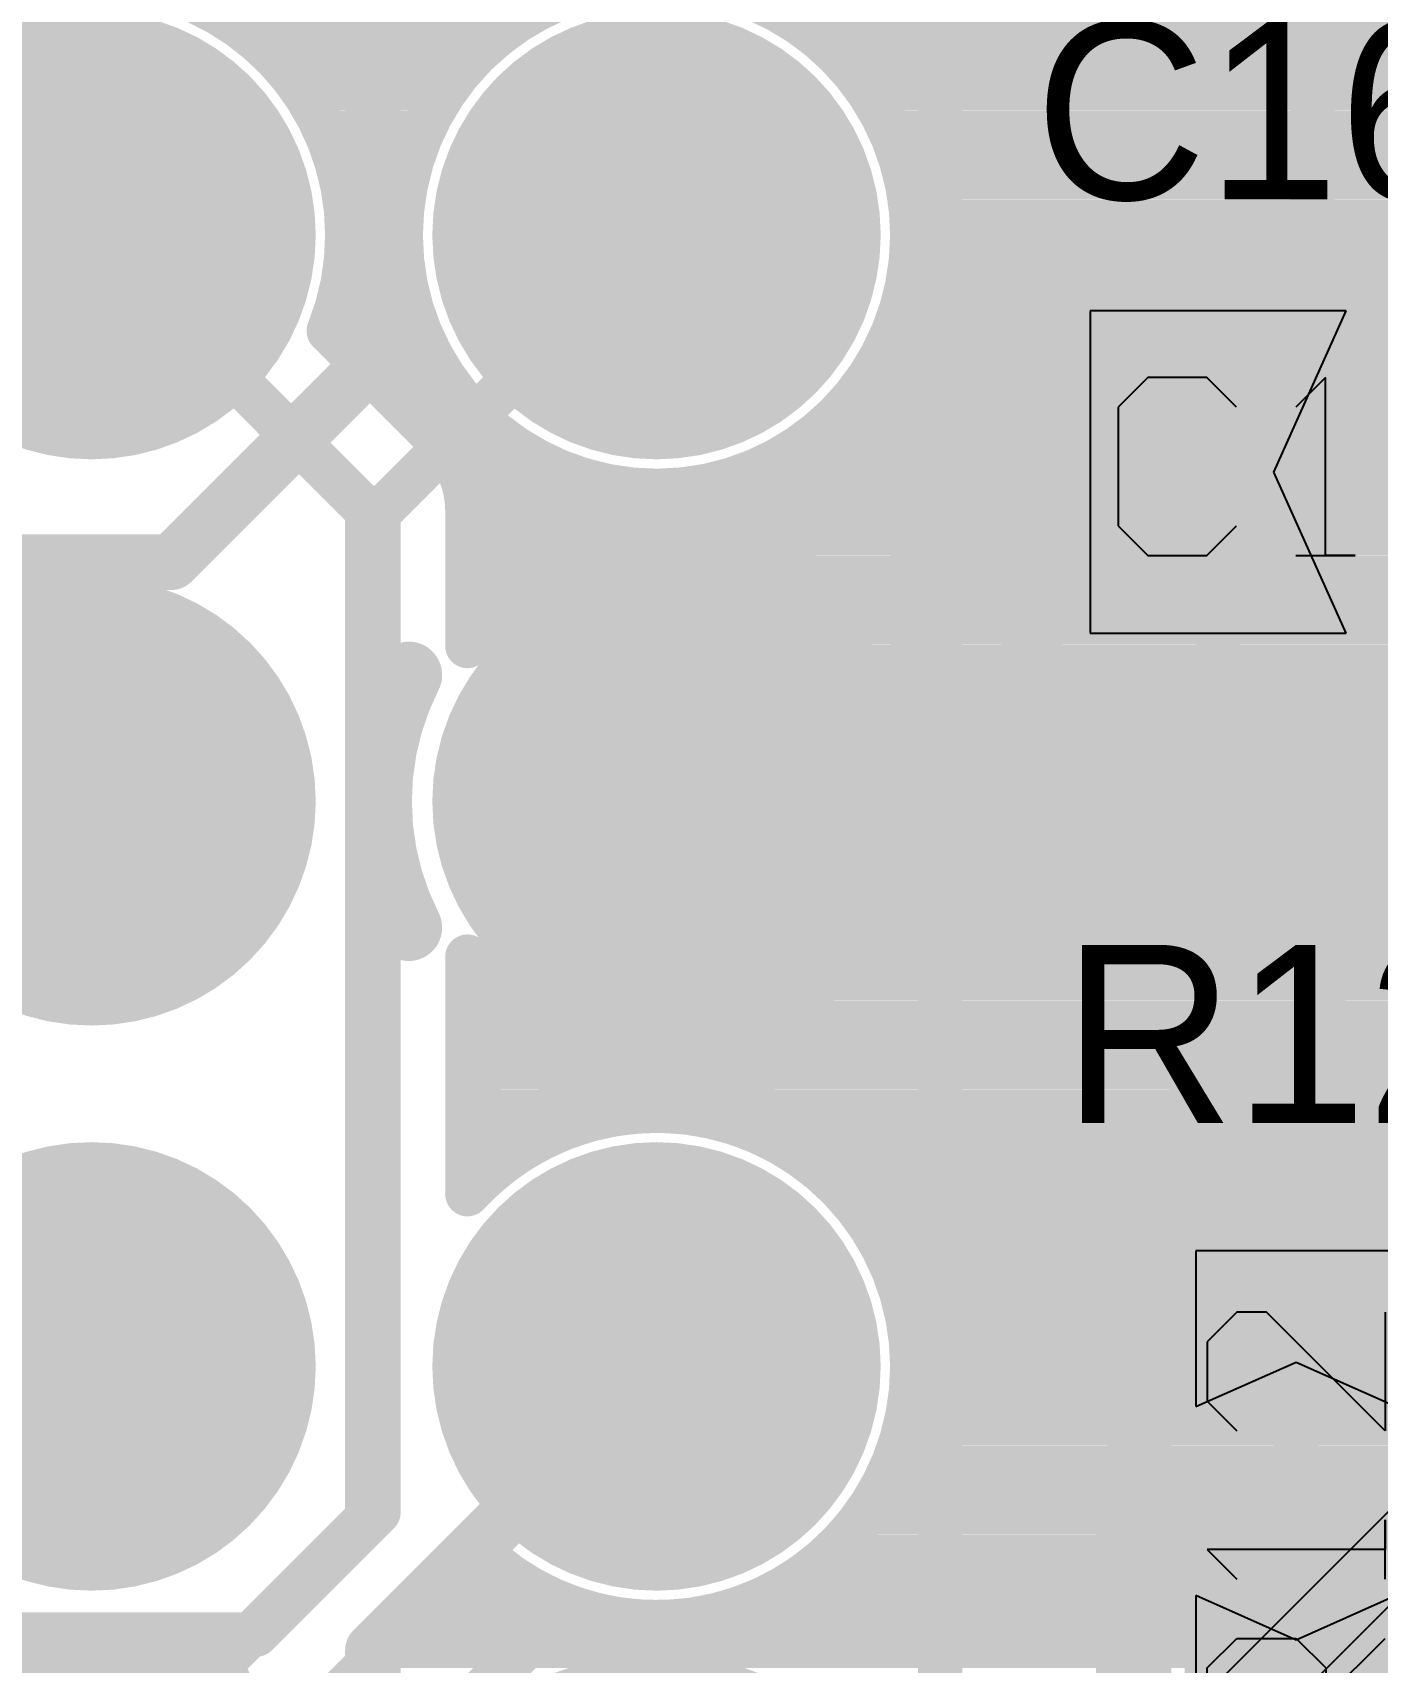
# Model space of a CAD drawing. Header units: millimetres. Extents: x 0.11 to 5.67, y 0.55 to 4.24.
# Drawn here: x 3.7596 to 3.9977, y 2.185 to 2.4734 of the extents above; entities that cross this region are included whole.
import ezdxf

# ---------------------------------------------------------------- set-up
doc = ezdxf.new("R2010")
doc.units = ezdxf.units.MM
doc.header["$MEASUREMENT"] = 0
for name, color, linetype in [('BottomLayer', 5, 'Continuous'), ('BottomSolder', 6, 'Continuous'), ('InternalPlane1', 76, 'Continuous'), ('InternalPlane2', 16, 'Continuous'), ('Mechanical3', 76, 'Continuous'), ('MultiLayer', 9, 'Continuous'), ('PadHoleLayer', 156, 'Continuous'), ('TopLayer', 1, 'Continuous'), ('TopOverlay', 2, 'Continuous'), ('TopPaste', 8, 'Continuous'), ('TopSolder', 216, 'Continuous'), ('ViaHoleLayer', 16, 'Continuous')]:
    doc.layers.add(name, color=color, linetype=linetype)

# ---------------------------------------------------------------- blocks, each defined once
blk = doc.blocks.new('NANOPINEO_CORE_1')
at = {"layer": 'BottomLayer', "const_width": 0.0315}
for points in [[(-0.7185, 0.10413, 1), (-0.68701, 0.10413, 1)], [(-0.6185, 0.10413, 1), (-0.58701, 0.10413, 1)], [(-0.7185, 0.00413, 1), (-0.68701, 0.00413, 1)], [(-0.6185, 0.00413, 1), (-0.58701, 0.00413, 1)], [(-0.7185, -0.09606, 1), (-0.68701, -0.09606, 1)], [(-0.6185, -0.09606, 1), (-0.58701, -0.09606, 1)]]:
    blk.add_lwpolyline(points, format="xyb", close=True, dxfattribs=at)
at = {"layer": 'BottomSolder', "const_width": 0.03346}
for points in [[(-0.71949, 0.10413, 1), (-0.68602, 0.10413, 1)], [(-0.61949, 0.10413, 1), (-0.58602, 0.10413, 1)], [(-0.71949, 0.00413, 1), (-0.68602, 0.00413, 1)], [(-0.61949, 0.00413, 1), (-0.58602, 0.00413, 1)], [(-0.71949, -0.09606, 1), (-0.68602, -0.09606, 1)], [(-0.61949, -0.09606, 1), (-0.58602, -0.09606, 1)]]:
    blk.add_lwpolyline(points, format="xyb", close=True, dxfattribs=at)
at = {"layer": 'InternalPlane1', "const_width": 0.01181}
for points in [[(-0.58041, 0.16029, -0.240079), (-0.6251, 0.16029)], [(-0.7251, 0.04798, -0.240079), (-0.68041, 0.04798)], [(-0.7466, -0.01821, -0.240079), (-0.7466, 0.02648)], [(-0.65891, 0.02648, -0.240079), (-0.65891, -0.01821)], [(-0.68041, -0.03971, -0.240079), (-0.7251, -0.03971)]]:
    blk.add_lwpolyline(points, format="xyb", dxfattribs=at)
at = {"layer": 'InternalPlane1'}
for points, const_width in [([(-0.62805, 0.16029, 1), (-0.62215, 0.16029, 1)], 0.00591), ([(-0.7226, 0.10413, 1), (-0.68291, 0.10413, 1)], 0.03968), ([(-0.6226, 0.10413, 1), (-0.58291, 0.10413, 1)], 0.03968), ([(-0.72805, 0.04798, 1), (-0.72215, 0.04798, 1)], 0.00591), ([(-0.68337, 0.04798, 1), (-0.67746, 0.04798, 1)], 0.00591), ([(-0.6226, 0.00413, 1), (-0.58291, 0.00413, 1)], 0.03968), ([(-0.74956, 0.02648, 1), (-0.74365, 0.02648, 1)], 0.00591), ([(-0.66186, 0.02648, 1), (-0.65595, 0.02648, 1)], 0.00591), ([(-0.74956, -0.01821, 1), (-0.74365, -0.01821, 1)], 0.00591), ([(-0.66186, -0.01821, 1), (-0.65595, -0.01821, 1)], 0.00591), ([(-0.72805, -0.03971, 1), (-0.72215, -0.03971, 1)], 0.00591), ([(-0.68337, -0.03971, 1), (-0.67746, -0.03971, 1)], 0.00591), ([(-0.7226, -0.09606, 1), (-0.68291, -0.09606, 1)], 0.03968), ([(-0.6226, -0.09606, 1), (-0.58291, -0.09606, 1)], 0.03968)]:
    blk.add_lwpolyline(points, format="xyb", close=True, dxfattribs=dict(at, const_width=const_width))
at = {"layer": 'InternalPlane2', "const_width": 0.03968}
for points in [[(-0.7226, 0.10413, 1), (-0.68291, 0.10413, 1)], [(-0.6226, 0.10413, 1), (-0.58291, 0.10413, 1)], [(-0.7226, 0.00413, 1), (-0.68291, 0.00413, 1)], [(-0.6226, 0.00413, 1), (-0.58291, 0.00413, 1)], [(-0.7226, -0.09606, 1), (-0.68291, -0.09606, 1)], [(-0.6226, -0.09606, 1), (-0.58291, -0.09606, 1)]]:
    blk.add_lwpolyline(points, format="xyb", close=True, dxfattribs=at)
at = {"layer": 'MultiLayer', "const_width": 0.0315}
for points in [[(-0.7185, 0.10413, 1), (-0.68701, 0.10413, 1)], [(-0.6185, 0.10413, 1), (-0.58701, 0.10413, 1)], [(-0.7185, 0.00413, 1), (-0.68701, 0.00413, 1)], [(-0.6185, 0.00413, 1), (-0.58701, 0.00413, 1)], [(-0.7185, -0.09606, 1), (-0.68701, -0.09606, 1)], [(-0.6185, -0.09606, 1), (-0.58701, -0.09606, 1)]]:
    blk.add_lwpolyline(points, format="xyb", close=True, dxfattribs=at)
at = {"layer": 'PadHoleLayer', "const_width": 0.01969}
for points in [[(-0.7126, 0.10413, 1), (-0.69291, 0.10413, 1)], [(-0.6126, 0.10413, 1), (-0.59291, 0.10413, 1)], [(-0.7126, 0.00413, 1), (-0.69291, 0.00413, 1)], [(-0.6126, 0.00413, 1), (-0.59291, 0.00413, 1)], [(-0.7126, -0.09606, 1), (-0.69291, -0.09606, 1)], [(-0.6126, -0.09606, 1), (-0.59291, -0.09606, 1)]]:
    blk.add_lwpolyline(points, format="xyb", close=True, dxfattribs=at)
at = {"layer": 'TopLayer', "const_width": 0.0315}
for points in [[(-0.7185, 0.10413, 1), (-0.68701, 0.10413, 1)], [(-0.6185, 0.10413, 1), (-0.58701, 0.10413, 1)], [(-0.7185, 0.00413, 1), (-0.68701, 0.00413, 1)], [(-0.6185, 0.00413, 1), (-0.58701, 0.00413, 1)], [(-0.7185, -0.09606, 1), (-0.68701, -0.09606, 1)], [(-0.6185, -0.09606, 1), (-0.58701, -0.09606, 1)]]:
    blk.add_lwpolyline(points, format="xyb", close=True, dxfattribs=at)
at = {"layer": 'TopOverlay', "const_width": 0.00787}
blk.add_lwpolyline([(-0.75295, 0.79134), (-0.75295, -0.68307)], dxfattribs=at)
at = {"layer": 'TopSolder', "const_width": 0.03346}
for points in [[(-0.71949, 0.10413, 1), (-0.68602, 0.10413, 1)], [(-0.61949, 0.10413, 1), (-0.58602, 0.10413, 1)], [(-0.71949, 0.00413, 1), (-0.68602, 0.00413, 1)], [(-0.61949, 0.00413, 1), (-0.58602, 0.00413, 1)], [(-0.71949, -0.09606, 1), (-0.68602, -0.09606, 1)], [(-0.61949, -0.09606, 1), (-0.58602, -0.09606, 1)]]:
    blk.add_lwpolyline(points, format="xyb", close=True, dxfattribs=at)
blk = doc.blocks.new('RC0603_164')
at = {"layer": 'Mechanical3'}
for p, q in [((-0.04528, -0.01575), (-0.04528, 0.01574)), ((-0.04528, 0.01574), (-0.02953, 0.01574)), ((-0.02953, 0.01574), (-0.02429, 0.01049)), ((-0.00854, 0.01574), (-0.01379, 0.01049)), ((-0.00854, -0.01575), (-0.00854, 0.01574)), ((0.0177, 0.01574), (0.01245, 0.01049)), ((0.02819, 0.01574), (0.0177, 0.01574)), ((0.03344, 0.01049), (0.02819, 0.01574)), ((-0.02429, 0.01049), (-0.02429, -0.00001)), ((0.03344, 0.00524), (0.03344, 0.01049)), ((0.01245, -0.01575), (0.03344, 0.00524)), ((-0.02429, -0.00001), (-0.02953, -0.00525)), ((-0.02953, -0.00525), (-0.04528, -0.00525)), ((-0.03478, -0.00525), (-0.02429, -0.01575)), ((-0.01379, -0.01575), (-0.00329, -0.01575)), ((-0.00329, -0.01575), (-0.00854, -0.01575)), ((0.03344, -0.01575), (0.01245, -0.01575))]:
    blk.add_line(p, q, dxfattribs=at)
at = {"layer": 'TopLayer'}
for points in [[(-0.04429, -0.01772), (-0.01673, -0.01772), (-0.04429, 0.01772), (-0.01673, 0.01772)], [(0.04427, 0.01772), (0.01671, 0.01772), (0.04427, -0.01772), (0.01671, -0.01772)]]:
    blk.add_solid(points, dxfattribs=at)
at = {"layer": 'TopOverlay', "const_width": 0.00701}
for points in [[(-0.05217, 0.02559), (-0.05217, -0.02559)], [(-0.05217, 0.02559), (0.05217, 0.02559)], [(0.05217, 0.02559), (0.05217, -0.02559)], [(-0.05217, -0.02559), (0.05217, -0.02559)]]:
    blk.add_lwpolyline(points, dxfattribs=at)
at = {"layer": 'TopOverlay', "const_width": 0.0035}
for points in [[(-0.05392, 0.02559, 1), (-0.05041, 0.02559, 1)], [(-0.05392, 0.02559, 1), (-0.05041, 0.02559, 1)], [(0.05041, 0.02559, 1), (0.05392, 0.02559, 1)], [(0.05041, 0.02559, 1), (0.05392, 0.02559, 1)], [(-0.05392, -0.02559, 1), (-0.05041, -0.02559, 1)], [(-0.05392, -0.02559, 1), (-0.05041, -0.02559, 1)], [(0.05041, -0.02559, 1), (0.05392, -0.02559, 1)], [(0.05041, -0.02559, 1), (0.05392, -0.02559, 1)]]:
    blk.add_lwpolyline(points, format="xyb", close=True, dxfattribs=at)
at = {"layer": 'TopPaste'}
for p, q in [((-0.04429, 0.01772), (-0.04429, -0.01772)), ((-0.01673, 0.01772), (-0.04429, 0.01772)), ((-0.02461, 0), (-0.01673, 0.01772)), ((0.04427, 0.01772), (0.01671, 0.01772)), ((0.01671, 0.01772), (0.02458, 0)), ((0.04427, -0.01772), (0.04427, 0.01772)), ((-0.01673, -0.01772), (-0.02461, 0)), ((0.02458, 0), (0.01671, -0.01772)), ((-0.04429, -0.01772), (-0.01673, -0.01772)), ((0.01671, -0.01772), (0.04427, -0.01772))]:
    blk.add_line(p, q, dxfattribs=at)
at = {"layer": 'TopSolder'}
for points in [[(-0.04626, -0.01969), (-0.01476, -0.01969), (-0.04626, 0.01969), (-0.01476, 0.01969)], [(0.04624, 0.01969), (0.01474, 0.01969), (0.04624, -0.01969), (0.01474, -0.01969)]]:
    blk.add_solid(points, dxfattribs=at)
blk = doc.blocks.new('CC8X3_5_262')
at = {"layer": 'TopOverlay', "const_width": 0.01}
blk.add_lwpolyline([(0.22638, 0, 1), (-0.08858, 0, 1)], format="xyb", close=True, dxfattribs=at)
blk = doc.blocks.new('CC0805_263')
at = {"layer": 'Mechanical3'}
for p, q in [((-0.0479, 0.01672), (-0.05315, 0.01147)), ((-0.03741, 0.01672), (-0.0479, 0.01672)), ((-0.03216, 0.01147), (-0.03741, 0.01672)), ((-0.01642, 0.01672), (-0.02166, 0.01147)), ((-0.01642, -0.01476), (-0.01642, 0.01672)), ((0.02557, 0.01672), (0.01507, 0.01147)), ((-0.05315, 0.01147), (-0.05315, -0.00952)), ((0.01507, 0.01147), (0.00457, 0.00098)), ((0.00457, 0.00098), (0.00457, -0.00952)), ((0.02032, 0.00098), (0.00457, 0.00098)), ((0.02557, -0.00427), (0.02032, 0.00098)), ((0.02557, -0.00952), (0.02557, -0.00427)), ((-0.05315, -0.00952), (-0.0479, -0.01476)), ((-0.03741, -0.01476), (-0.03216, -0.00952)), ((0.00457, -0.00952), (0.00982, -0.01476)), ((0.02032, -0.01476), (0.02557, -0.00952)), ((-0.0479, -0.01476), (-0.03741, -0.01476)), ((-0.02166, -0.01476), (-0.01117, -0.01476)), ((-0.01117, -0.01476), (-0.01642, -0.01476)), ((0.00982, -0.01476), (0.02032, -0.01476))]:
    blk.add_line(p, q, dxfattribs=at)
at = {"layer": 'TopLayer'}
for points in [[(-0.05807, 0.02854), (-0.05807, -0.02854), (-0.0128, 0.02854), (-0.0128, -0.02854)], [(0.05807, -0.02854), (0.05807, 0.02854), (0.0128, -0.02854), (0.0128, 0.02854)]]:
    blk.add_solid(points, dxfattribs=at)
at = {"layer": 'TopOverlay', "const_width": 0.00394}
for points in [[(-0.06496, -0.03543), (-0.06496, 0.03543)], [(-0.06496, 0.03543), (0.06496, 0.03543)], [(0.06496, -0.03543), (0.06496, 0.03543)], [(-0.06496, -0.03543), (0.06496, -0.03543)]]:
    blk.add_lwpolyline(points, dxfattribs=at)
at = {"layer": 'TopOverlay', "const_width": 0.00197}
for points in [[(-0.06594, 0.03543, 1), (-0.06398, 0.03543, 1)], [(-0.06594, 0.03543, 1), (-0.06398, 0.03543, 1)], [(0.06398, 0.03543, 1), (0.06594, 0.03543, 1)], [(0.06398, 0.03543, 1), (0.06594, 0.03543, 1)], [(-0.06594, -0.03543, 1), (-0.06398, -0.03543, 1)], [(-0.06594, -0.03543, 1), (-0.06398, -0.03543, 1)], [(0.06398, -0.03543, 1), (0.06594, -0.03543, 1)], [(0.06398, -0.03543, 1), (0.06594, -0.03543, 1)]]:
    blk.add_lwpolyline(points, format="xyb", close=True, dxfattribs=at)
at = {"layer": 'TopPaste'}
for p, q in [((-0.0128, 0.02854), (-0.05807, 0.02854)), ((-0.05807, 0.02854), (-0.05807, -0.02854)), ((-0.02559, 0), (-0.0128, 0.02854)), ((0.05807, 0.02854), (0.0128, 0.02854)), ((0.0128, 0.02854), (0.02559, 0)), ((0.05807, -0.02854), (0.05807, 0.02854)), ((-0.0128, -0.02854), (-0.02559, 0)), ((0.02559, 0), (0.0128, -0.02854)), ((-0.05807, -0.02854), (-0.0128, -0.02854)), ((0.0128, -0.02854), (0.05807, -0.02854))]:
    blk.add_line(p, q, dxfattribs=at)
at = {"layer": 'TopSolder'}
for points in [[(-0.06004, 0.03051), (-0.06004, -0.03051), (-0.01083, 0.03051), (-0.01083, -0.03051)], [(0.06004, -0.03051), (0.06004, 0.03051), (0.01083, -0.03051), (0.01083, 0.03051)]]:
    blk.add_solid(points, dxfattribs=at)

msp = doc.modelspace()

# ---------------------------------------------------------------- linework, layer by layer
at = {"layer": 'BottomLayer', "const_width": 0.00787}
for points in [[(3.72828, 2.42019, -1.219658), (3.81535, 2.4376)], [(3.81535, 2.4376, -0.096132), (3.81207, 2.42066)], [(3.83143, 2.40131, -0.198912), (3.83661, 2.38878)], [(3.83143, 2.40131, -0.198912), (3.83661, 2.38878)], [(3.83661, 2.36489, -0.704114), (3.91339, 2.3374)], [(3.91339, 2.3374, -0.704114), (3.83661, 2.30991)], [(3.83661, 2.2679, -0.685084), (3.91535, 2.2374)], [(3.91535, 2.2374, -0.523921), (3.85415, 2.19502)], [(3.83858, 2.16993, -0.662384), (3.91535, 2.1374)]]:
    msp.add_lwpolyline(points, format="xyb", dxfattribs=at)
at = {"layer": 'BottomLayer'}
for points, const_width in [([(3.91535, 2.4376, 1), (3.8248, 2.4376, 1)], 0.00787), ([(3.79818, 2.47145, 1), (3.80211, 2.47145, 1)], 0.00394), ([(3.83804, 2.47145, 1), (3.84198, 2.47145, 1)], 0.00394), ([(3.89818, 2.47145, 1), (3.90211, 2.47145, 1)], 0.00394), ([(3.80519, 2.46358, 1), (3.80913, 2.46358, 1)], 0.00394), ([(3.83103, 2.46358, 1), (3.83497, 2.46358, 1)], 0.00394), ([(3.90519, 2.46358, 1), (3.90913, 2.46358, 1)], 0.00394), ([(3.80961, 2.4557, 1), (3.81355, 2.4557, 1)], 0.00394), ([(3.82661, 2.4557, 1), (3.83055, 2.4557, 1)], 0.00394), ([(3.90961, 2.4557, 1), (3.91355, 2.4557, 1)], 0.00394), ([(3.81221, 2.44783, 1), (3.81615, 2.44783, 1)], 0.00394), ([(3.82401, 2.44783, 1), (3.82794, 2.44783, 1)], 0.00394), ([(3.91222, 2.44783, 1), (3.91615, 2.44783, 1)], 0.00394), ([(3.81332, 2.43995, 1), (3.81726, 2.43995, 1)], 0.00394), ([(3.8229, 2.43995, 1), (3.82683, 2.43995, 1)], 0.00394), ([(3.91332, 2.43995, 1), (3.91726, 2.43995, 1)], 0.00394), ([(3.76811, 2.4376, 1), (3.77205, 2.4376, 1)], 0.00394), ([(3.81339, 2.4376, 1), (3.81732, 2.4376, 1)], 0.00394), ([(3.81339, 2.4376, 1), (3.81732, 2.4376, 1)], 0.00394), ([(3.82283, 2.4376, 1), (3.82677, 2.4376, 1)], 0.00394), ([(3.91339, 2.4376, 1), (3.91732, 2.4376, 1)], 0.00394), ([(3.81305, 2.43208, 1), (3.81699, 2.43208, 1)], 0.00394), ([(3.82317, 2.43208, 1), (3.82711, 2.43208, 1)], 0.00394), ([(3.91305, 2.43208, 1), (3.91699, 2.43208, 1)], 0.00394), ([(3.81136, 2.42421, 1), (3.8153, 2.42421, 1)], 0.00394), ([(3.82486, 2.42421, 1), (3.8288, 2.42421, 1)], 0.00394), ([(3.91136, 2.42421, 1), (3.9153, 2.42421, 1)], 0.00394), ([(3.8101, 2.42066, 1), (3.81404, 2.42066, 1)], 0.00394), ([(3.8101, 2.42066, 1), (3.81404, 2.42066, 1)], 0.00394), ([(3.81443, 2.41633, 1), (3.81837, 2.41633, 1)], 0.00394), ([(3.82814, 2.41633, 1), (3.83208, 2.41633, 1)], 0.00394), ([(3.90808, 2.41633, 1), (3.91202, 2.41633, 1)], 0.00394), ([(3.82231, 2.40846, 1), (3.82624, 2.40846, 1)], 0.00394), ([(3.83346, 2.40846, 1), (3.8374, 2.40846, 1)], 0.00394), ([(3.90276, 2.40846, 1), (3.9067, 2.40846, 1)], 0.00394), ([(3.92618, 2.39665, 1), (3.93799, 2.39665, 1)], 0.01181), ([(3.82946, 2.40131, 1), (3.83339, 2.40131, 1)], 0.00394), ([(3.82946, 2.40131, 1), (3.83339, 2.40131, 1)], 0.00394), ([(3.82946, 2.40131, 1), (3.83339, 2.40131, 1)], 0.00394), ([(3.83014, 2.40058, 1), (3.83408, 2.40058, 1)], 0.00394), ([(3.84204, 2.40058, 1), (3.84597, 2.40058, 1)], 0.00394), ([(3.89418, 2.40058, 1), (3.89812, 2.40058, 1)], 0.00394), ([(3.8342, 2.39271, 1), (3.83814, 2.39271, 1)], 0.00394), ([(3.8622, 2.39271, 1), (3.86614, 2.39271, 1)], 0.00394), ([(3.87402, 2.39271, 1), (3.87796, 2.39271, 1)], 0.00394), ([(3.81693, 2.38878, 1), (3.82087, 2.38878, 1)], 0.00394), ([(3.81693, 2.38878, 1), (3.82087, 2.38878, 1)], 0.00394), ([(3.83465, 2.38878, 1), (3.83858, 2.38878, 1)], 0.00394), ([(3.83465, 2.38878, 1), (3.83858, 2.38878, 1)], 0.00394), ([(3.83465, 2.38878, 1), (3.83858, 2.38878, 1)], 0.00394), ([(3.83465, 2.38484, 1), (3.83858, 2.38484, 1)], 0.00394), ([(3.86516, 2.37677, 1), (3.875, 2.37677, 1)], 0.00984), ([(3.83465, 2.37696, 1), (3.83858, 2.37696, 1)], 0.00394), ([(3.85049, 2.37696, 1), (3.85443, 2.37696, 1)], 0.00394), ([(3.88573, 2.37696, 1), (3.88967, 2.37696, 1)], 0.00394), ([(3.83465, 2.36909, 1), (3.83858, 2.36909, 1)], 0.00394), ([(3.83859, 2.36909, 1), (3.84253, 2.36909, 1)], 0.00394), ([(3.89763, 2.36909, 1), (3.90157, 2.36909, 1)], 0.00394), ([(3.83465, 2.36489, 1), (3.83858, 2.36489, 1)], 0.00394), ([(3.83465, 2.36489, 1), (3.83858, 2.36489, 1)], 0.00394), ([(3.90428, 2.36121, 1), (3.90822, 2.36121, 1)], 0.00394), ([(3.90838, 2.35334, 1), (3.91231, 2.35334, 1)], 0.00394), ([(3.91066, 2.34547, 1), (3.9146, 2.34547, 1)], 0.00394), ([(3.86516, 2.3374, 1), (3.875, 2.3374, 1)], 0.00984), ([(3.86516, 2.3374, 1), (3.875, 2.3374, 1)], 0.00984), ([(3.86516, 2.3374, 1), (3.875, 2.3374, 1)], 0.00984), ([(3.90453, 2.3374, 1), (3.91437, 2.3374, 1)], 0.00984), ([(3.76811, 2.3374, 1), (3.77205, 2.3374, 1)], 0.00394), ([(3.91142, 2.33759, 1), (3.91535, 2.33759, 1)], 0.00394), ([(3.91142, 2.3374, 1), (3.91535, 2.3374, 1)], 0.00394), ([(3.91142, 2.3374, 1), (3.91535, 2.3374, 1)], 0.00394), ([(3.91073, 2.32972, 1), (3.91467, 2.32972, 1)], 0.00394), ([(3.90853, 2.32184, 1), (3.91246, 2.32184, 1)], 0.00394), ([(3.90453, 2.31397, 1), (3.90847, 2.31397, 1)], 0.00394), ([(3.83465, 2.30991, 1), (3.83858, 2.30991, 1)], 0.00394), ([(3.83465, 2.30991, 1), (3.83858, 2.30991, 1)], 0.00394), ([(3.83465, 2.3061, 1), (3.83858, 2.3061, 1)], 0.00394), ([(3.83819, 2.3061, 1), (3.84212, 2.3061, 1)], 0.00394), ([(3.89803, 2.3061, 1), (3.90197, 2.3061, 1)], 0.00394), ([(3.86516, 2.29803, 1), (3.875, 2.29803, 1)], 0.00984), ([(3.83465, 2.29822, 1), (3.83858, 2.29822, 1)], 0.00394), ([(3.84966, 2.29822, 1), (3.8536, 2.29822, 1)], 0.00394), ([(3.88656, 2.29822, 1), (3.8905, 2.29822, 1)], 0.00394), ([(3.83465, 2.29035, 1), (3.83858, 2.29035, 1)], 0.00394), ([(3.83465, 2.28247, 1), (3.83858, 2.28247, 1)], 0.00394), ([(3.86383, 2.28247, 1), (3.86776, 2.28247, 1)], 0.00394), ([(3.8724, 2.28247, 1), (3.87633, 2.28247, 1)], 0.00394), ([(3.97736, 2.27362, 1), (3.98917, 2.27362, 1)], 0.01181), ([(3.83465, 2.2746, 1), (3.83858, 2.2746, 1)], 0.00394), ([(3.8423, 2.2746, 1), (3.84624, 2.2746, 1)], 0.00394), ([(3.89392, 2.2746, 1), (3.89786, 2.2746, 1)], 0.00394), ([(3.83465, 2.2679, 1), (3.83858, 2.2679, 1)], 0.00394), ([(3.83465, 2.2679, 1), (3.83858, 2.2679, 1)], 0.00394), ([(3.90261, 2.26673, 1), (3.90654, 2.26673, 1)], 0.00394), ([(3.90798, 2.25885, 1), (3.91192, 2.25885, 1)], 0.00394), ([(3.9113, 2.25098, 1), (3.91524, 2.25098, 1)], 0.00394), ([(3.91303, 2.2431, 1), (3.91696, 2.2431, 1)], 0.00394), ([(3.76749, 2.2374, 1), (3.77143, 2.2374, 1)], 0.00394), ([(3.76749, 2.2374, 1), (3.77143, 2.2374, 1)], 0.00394), ([(3.76811, 2.2374, 1), (3.77205, 2.2374, 1)], 0.00394), ([(3.86762, 2.2374, 1), (3.87254, 2.2374, 1)], 0.00492), ([(3.91339, 2.2374, 1), (3.91732, 2.2374, 1)], 0.00394), ([(3.91339, 2.2374, 1), (3.91732, 2.2374, 1)], 0.00394), ([(3.91333, 2.23523, 1), (3.91727, 2.23523, 1)], 0.00394), ([(3.91226, 2.22736, 1), (3.91619, 2.22736, 1)], 0.00394), ([(3.90969, 2.21948, 1), (3.91363, 2.21948, 1)], 0.00394), ([(3.90532, 2.21161, 1), (3.90926, 2.21161, 1)], 0.00394), ([(3.81693, 2.21063, 1), (3.82087, 2.21063, 1)], 0.00394), ([(3.81693, 2.21063, 1), (3.82087, 2.21063, 1)], 0.00394), ([(3.89838, 2.20373, 1), (3.90232, 2.20373, 1)], 0.00394), ([(3.85218, 2.19502, 1), (3.85611, 2.19502, 1)], 0.00394), ([(3.85218, 2.19502, 1), (3.85611, 2.19502, 1)], 0.00394), ([(3.88612, 2.19586, 1), (3.89005, 2.19586, 1)], 0.00394), ([(3.81742, 2.1872, 1), (3.82234, 2.1872, 1)], 0.00492), ([(3.81742, 2.1872, 1), (3.82234, 2.1872, 1)], 0.00492), ([(3.84514, 2.18799, 1), (3.84908, 2.18799, 1)], 0.00394), ([(3.79331, 2.18701, 1), (3.79724, 2.18701, 1)], 0.00394), ([(3.79331, 2.18701, 1), (3.79724, 2.18701, 1)], 0.00394)]:
    msp.add_lwpolyline(points, format="xyb", close=True, dxfattribs=dict(at, const_width=const_width))
for points, const_width in [([(3.80014, 2.47145), (3.84001, 2.47145)], 0.00787), ([(3.90014, 2.47145), (4.3891, 2.47145)], 0.00787), ([(3.80716, 2.46358), (3.833, 2.46358)], 0.00787), ([(3.90716, 2.46358), (4.38054, 2.46358)], 0.00787), ([(3.81158, 2.4557), (3.82858, 2.4557)], 0.00787), ([(3.91158, 2.4557), (4.37266, 2.4557)], 0.00787), ([(3.81418, 2.44783), (3.82597, 2.44783)], 0.00787), ([(3.91418, 2.44783), (4.36479, 2.44783)], 0.00787), ([(3.81529, 2.43995), (3.82486, 2.43995)], 0.00787), ([(3.91529, 2.43995), (4.35692, 2.43995)], 0.00787), ([(3.77008, 2.4376), (3.8189, 2.38878)], 0.00787), ([(3.81502, 2.43208), (3.82514, 2.43208)], 0.00787), ([(3.91502, 2.43208), (4.34904, 2.43208)], 0.00787), ([(3.81333, 2.42421), (3.82683, 2.42421)], 0.00787), ([(3.91333, 2.42421), (4.34117, 2.42421)], 0.00787), ([(3.81207, 2.42066), (3.83143, 2.40131)], 0.00787), ([(3.8164, 2.41633), (3.83011, 2.41633)], 0.00787), ([(3.91005, 2.41633), (4.33329, 2.41633)], 0.00787), ([(3.82427, 2.40846), (3.83543, 2.40846)], 0.00787), ([(3.90473, 2.40846), (4.32542, 2.40846)], 0.00787), ([(3.83211, 2.40058), (3.84401, 2.40058)], 0.00787), ([(3.89615, 2.40058), (4.31755, 2.40058)], 0.00787), ([(3.83617, 2.39271), (3.86417, 2.39271)], 0.00787), ([(3.87599, 2.39271), (4.31112, 2.39271)], 0.00787), ([(3.8189, 2.21063), (3.8189, 2.38878)], 0.00787), ([(3.83661, 2.36489), (3.83661, 2.38878)], 0.00787), ([(3.83661, 2.38484), (4.30677, 2.38484)], 0.00787), ([(3.87008, 2.3374), (3.87008, 2.37677)], 0.01969), ([(3.83661, 2.37696), (3.85246, 2.37696)], 0.00787), ([(3.8877, 2.37696), (4.30398, 2.37696)], 0.00787), ([(3.83661, 2.36909), (3.84056, 2.36909)], 0.00787), ([(3.8996, 2.36909), (4.30249, 2.36909)], 0.00787), ([(3.90625, 2.36121), (4.30217, 2.36121)], 0.00787), ([(3.91035, 2.35334), (4.30217, 2.35334)], 0.00787), ([(3.91263, 2.34547), (4.30217, 2.34547)], 0.00787), ([(3.87008, 2.3374), (3.90945, 2.3374)], 0.01969), ([(3.87008, 2.29803), (3.87008, 2.3374)], 0.01969), ([(3.7378, 2.30512), (3.77008, 2.3374)], 0.00787), ([(3.91339, 2.33759), (4.30217, 2.33759)], 0.00787), ([(3.9127, 2.32972), (4.30217, 2.32972)], 0.00787), ([(3.9105, 2.32184), (4.30217, 2.32184)], 0.00787), ([(3.9065, 2.31397), (4.30217, 2.31397)], 0.00787), ([(3.83661, 2.2679), (3.83661, 2.30991)], 0.00787), ([(3.83661, 2.3061), (3.84015, 2.3061)], 0.00787), ([(3.9, 2.3061), (4.30217, 2.3061)], 0.00787), ([(3.83661, 2.29822), (3.85163, 2.29822)], 0.00787), ([(3.88853, 2.29822), (4.30217, 2.29822)], 0.00787), ([(3.83661, 2.29035), (4.30217, 2.29035)], 0.00787), ([(3.83661, 2.28247), (3.86579, 2.28247)], 0.00787), ([(3.87436, 2.28247), (4.30217, 2.28247)], 0.00787), ([(3.83661, 2.2746), (3.84427, 2.2746)], 0.00787), ([(3.89589, 2.2746), (4.30217, 2.2746)], 0.00787), ([(3.73915, 2.26772), (3.76946, 2.2374)], 0.00787), ([(3.90457, 2.26673), (4.30217, 2.26673)], 0.00787), ([(3.90995, 2.25885), (4.27543, 2.25885)], 0.00787), ([(3.91327, 2.25098), (4.26311, 2.25098)], 0.00787), ([(3.91499, 2.2431), (4.25847, 2.2431)], 0.00787), ([(3.76946, 2.2374), (3.77008, 2.2374)], 0.00787), ([(3.81988, 2.1872), (3.87008, 2.2374)], 0.00984), ([(3.9153, 2.23523), (4.25691, 2.23523)], 0.00787), ([(3.91423, 2.22736), (4.25784, 2.22736)], 0.00787), ([(3.91166, 2.21948), (4.26158, 2.21948)], 0.00787), ([(3.90729, 2.21161), (4.27056, 2.21161)], 0.00787), ([(3.79528, 2.18701), (3.8189, 2.21063)], 0.00787), ([(3.90035, 2.20373), (4.29196, 2.20373)], 0.00787), ([(3.83858, 2.17946), (3.85415, 2.19502)], 0.00787), ([(3.88808, 2.19586), (4.28408, 2.19586)], 0.00787), ([(3.81988, 2.11122), (3.81988, 2.1872)], 0.00984), ([(3.84711, 2.18799), (4.27621, 2.18799)], 0.00787), ([(3.74705, 2.18701), (3.79528, 2.18701)], 0.00787)]:
    msp.add_lwpolyline(points, dxfattribs=dict(at, const_width=const_width))
at = {"layer": 'InternalPlane2'}
for p, q in [((4.05752, 2.26968), (3.8873, 2.09946)), ((3.89398, 2.08929), (4.07016, 2.26547))]:
    msp.add_line(p, q, dxfattribs=at)
at = {"layer": 'InternalPlane2', "const_width": 0.02591}
for points in [[(3.91913, 2.39665, 1), (3.94504, 2.39665, 1)], [(3.97031, 2.27362, 1), (3.99622, 2.27362, 1)]]:
    msp.add_lwpolyline(points, format="xyb", close=True, dxfattribs=at)
at = {"layer": 'InternalPlane2', "const_width": 0.01181}
msp.add_lwpolyline([(3.88976, 2.0935), (4.06594, 2.26968)], dxfattribs=at)
at = {"layer": 'MultiLayer', "const_width": 0.01181}
for points in [[(3.92618, 2.39665, 1), (3.93799, 2.39665, 1)], [(3.97736, 2.27362, 1), (3.98917, 2.27362, 1)]]:
    msp.add_lwpolyline(points, format="xyb", close=True, dxfattribs=at)
at = {"layer": 'TopLayer'}
for points, const_width in [([(3.98622, 2.43799), (3.98622, 2.54921)], 0.00787), ([(3.81988, 2.41535), (3.81988, 2.4874)], 0.00984), ([(3.83858, 2.47012), (3.83858, 2.47966)], 0.00787), ([(3.90014, 2.47145), (3.98622, 2.47145)], 0.00787), ([(3.90716, 2.46358), (3.98622, 2.46358)], 0.00787), ([(3.91158, 2.4557), (3.98622, 2.4557)], 0.00787), ([(3.91418, 2.44783), (3.98622, 2.44783)], 0.00787), ([(3.91529, 2.43995), (3.98622, 2.43995)], 0.00787), ([(3.82087, 2.38839), (3.87008, 2.4376)], 0.00787), ([(3.93504, 2.43602), (3.98633, 2.43602)], 0.00787), ([(3.93504, 2.35532), (3.93504, 2.43602)], 0.00787), ([(3.91502, 2.43208), (3.93504, 2.43208)], 0.00787), ([(3.96949, 2.39567), (3.96949, 2.43209)], 0.00787), ([(3.91333, 2.42421), (3.93504, 2.42421)], 0.00787), ([(3.78425, 2.37972), (3.81988, 2.41535)], 0.00984), ([(3.91005, 2.41633), (3.93504, 2.41633)], 0.00787), ([(3.90473, 2.40846), (3.93504, 2.40846)], 0.00787), ([(3.93209, 2.39665), (3.9685, 2.39665)], 0.01969), ([(3.9685, 2.39665), (3.96949, 2.39567)], 0.01969), ([(3.89615, 2.40058), (3.93504, 2.40058)], 0.00787), ([(3.83858, 2.38105), (3.85314, 2.39561)], 0.00787), ([(3.93898, 2.39567), (3.96949, 2.39567)], 0.00787), ([(3.96949, 2.35925), (3.96949, 2.39567)], 0.00787), ([(3.85025, 2.39271), (3.86417, 2.39271)], 0.00787), ([(3.87599, 2.39271), (3.93504, 2.39271)], 0.00787), ([(3.82087, 2.21161), (3.82087, 2.38839)], 0.00787), ([(3.84237, 2.38484), (3.93504, 2.38484)], 0.00787), ([(3.83858, 2.36713), (3.83858, 2.38105)], 0.00787), ([(3.87008, 2.3374), (3.87008, 2.37677)], 0.01969), ([(3.75255, 2.37972), (3.78425, 2.37972)], 0.00984), ([(3.83858, 2.37696), (3.85246, 2.37696)], 0.00787), ([(3.8877, 2.37696), (3.93504, 2.37696)], 0.00787), ([(3.8996, 2.36909), (3.93504, 2.36909)], 0.00787), ([(3.90625, 2.36121), (3.93504, 2.36121)], 0.00787), ([(3.93504, 2.35532), (3.98633, 2.35532)], 0.00787), ([(3.91035, 2.35334), (3.98622, 2.35334)], 0.00787), ([(3.98622, 2.30906), (3.98622, 2.35335)], 0.00787), ([(3.91263, 2.34547), (3.98622, 2.34547)], 0.00787), ([(3.87008, 2.29803), (3.87008, 2.3374)], 0.01969), ([(3.87008, 2.3374), (3.90945, 2.3374)], 0.01969), ([(3.91339, 2.33759), (3.98622, 2.33759)], 0.00787), ([(3.9127, 2.32972), (3.98622, 2.32972)], 0.00787), ([(3.9105, 2.32184), (3.98622, 2.32184)], 0.00787), ([(3.9065, 2.31397), (3.98622, 2.31397)], 0.00787), ([(3.83858, 2.26993), (3.83858, 2.30768)], 0.00787), ([(3.9, 2.3061), (3.98647, 2.3061)], 0.00787), ([(3.83858, 2.29822), (3.85163, 2.29822)], 0.00787), ([(3.88853, 2.29822), (3.98992, 2.29822)], 0.00787), ([(3.99141, 2.29653), (4.01109, 2.27684)], 0.00787), ([(3.83858, 2.29035), (3.99759, 2.29035)], 0.00787), ([(3.83858, 2.28247), (3.86579, 2.28247)], 0.00787), ([(3.87436, 2.28247), (4.00546, 2.28247)], 0.00787), ([(3.98228, 2.27264), (3.98327, 2.27362)], 0.01969), ([(3.98228, 2.24506), (3.98228, 2.27264)], 0.01969), ([(3.83858, 2.2746), (3.84427, 2.2746)], 0.00787), ([(3.89589, 2.2746), (4.01384, 2.2746)], 0.00787), ([(3.95374, 2.26966), (4.0128, 2.26966)], 0.00787), ([(3.95374, 2.21848), (3.95374, 2.26966)], 0.00787), ([(3.90457, 2.26673), (3.95374, 2.26673)], 0.00787), ([(3.98327, 2.24407), (3.98327, 2.26572)], 0.00787), ([(3.90995, 2.25885), (3.95374, 2.25885)], 0.00787), ([(3.91327, 2.25098), (3.95374, 2.25098)], 0.00787), ([(3.98228, 2.24506), (3.98327, 2.24407)], 0.01969), ([(3.91499, 2.2431), (3.95374, 2.2431)], 0.00787), ([(3.95768, 2.24407), (3.98327, 2.24407)], 0.00787), ([(3.98327, 2.24407), (4.00886, 2.24407)], 0.00787), ([(3.98327, 2.22242), (3.98327, 2.24407)], 0.00787), ([(3.9153, 2.23523), (3.95374, 2.23523)], 0.00787), ([(3.91423, 2.22736), (3.95374, 2.22736)], 0.00787), ([(3.91166, 2.21948), (3.95374, 2.21948)], 0.00787), ([(3.95374, 2.21848), (4.0128, 2.21848)], 0.00787), ([(3.79921, 2.18996), (3.82087, 2.21161)], 0.00787), ([(3.90729, 2.21161), (4.03366, 2.21161)], 0.00787), ([(3.95177, 2.21063), (4.01476, 2.21063)], 0.00787), ([(3.95177, 2.15551), (3.95177, 2.21063)], 0.00787), ([(3.83673, 2.20373), (3.83981, 2.20373)], 0.00787), ([(3.90035, 2.20373), (3.95177, 2.20373)], 0.00787), ([(3.81174, 2.17743), (3.83339, 2.19909)], 0.00787), ([(3.83017, 2.19586), (3.85207, 2.19586)], 0.00787), ([(3.88808, 2.19586), (3.95177, 2.19586)], 0.00787), ([(3.71358, 2.18996), (3.79921, 2.18996)], 0.00787), ([(3.82229, 2.18799), (3.95177, 2.18799)], 0.00787), ([(3.98327, 2.1122), (3.98327, 2.18307)], 0.01969)]:
    msp.add_lwpolyline(points, dxfattribs=dict(at, const_width=const_width))
at = {"layer": 'TopLayer', "const_width": 0.00787}
for points in [[(3.83858, 2.47012, -0.662384), (3.91535, 2.4376)], [(3.91535, 2.4376, -0.53151), (3.85314, 2.39561)], [(3.83858, 2.36713, -0.678697), (3.91339, 2.3374)], [(3.91339, 2.3374, -0.678697), (3.83858, 2.30768)], [(3.99141, 2.29653, -0.198912), (3.98622, 2.30906)], [(3.99141, 2.29653, -0.198912), (3.98622, 2.30906)], [(3.83858, 2.26993, -0.662384), (3.91535, 2.2374)], [(3.91535, 2.2374, -0.67329), (3.83762, 2.20584)], [(3.83762, 2.20584, -0.113866), (3.83339, 2.19909)], [(3.83762, 2.20584, -0.113866), (3.83339, 2.19909)]]:
    msp.add_lwpolyline(points, format="xyb", dxfattribs=at)
at = {"layer": 'TopLayer'}
for points, const_width in [([(3.89818, 2.47145, 1), (3.90211, 2.47145, 1)], 0.00394), ([(3.98425, 2.47145, 1), (3.98819, 2.47145, 1)], 0.00394), ([(3.83661, 2.47012, 1), (3.84055, 2.47012, 1)], 0.00394), ([(3.83661, 2.47012, 1), (3.84055, 2.47012, 1)], 0.00394), ([(3.90519, 2.46358, 1), (3.90913, 2.46358, 1)], 0.00394), ([(3.98425, 2.46358, 1), (3.98819, 2.46358, 1)], 0.00394), ([(3.90961, 2.4557, 1), (3.91355, 2.4557, 1)], 0.00394), ([(3.98425, 2.4557, 1), (3.98819, 2.4557, 1)], 0.00394), ([(3.91222, 2.44783, 1), (3.91615, 2.44783, 1)], 0.00394), ([(3.98425, 2.44783, 1), (3.98819, 2.44783, 1)], 0.00394), ([(3.91332, 2.43995, 1), (3.91726, 2.43995, 1)], 0.00394), ([(3.98425, 2.43995, 1), (3.98819, 2.43995, 1)], 0.00394), ([(3.86811, 2.4376, 1), (3.87205, 2.4376, 1)], 0.00394), ([(3.91339, 2.4376, 1), (3.91732, 2.4376, 1)], 0.00394), ([(3.91339, 2.4376, 1), (3.91732, 2.4376, 1)], 0.00394), ([(3.93307, 2.43602, 1), (3.93701, 2.43602, 1)], 0.00394), ([(3.93307, 2.43602, 1), (3.93701, 2.43602, 1)], 0.00394), ([(3.98425, 2.43799, 1), (3.98819, 2.43799, 1)], 0.00394), ([(3.98436, 2.43602, 1), (3.9883, 2.43602, 1)], 0.00394), ([(3.91305, 2.43208, 1), (3.91699, 2.43208, 1)], 0.00394), ([(3.93307, 2.43208, 1), (3.93701, 2.43208, 1)], 0.00394), ([(3.96752, 2.43209, 1), (3.97146, 2.43209, 1)], 0.00394), ([(3.91136, 2.42421, 1), (3.9153, 2.42421, 1)], 0.00394), ([(3.93307, 2.42421, 1), (3.93701, 2.42421, 1)], 0.00394), ([(3.81742, 2.41535, 1), (3.82234, 2.41535, 1)], 0.00492), ([(3.81742, 2.41535, 1), (3.82234, 2.41535, 1)], 0.00492), ([(3.90808, 2.41633, 1), (3.91202, 2.41633, 1)], 0.00394), ([(3.93307, 2.41633, 1), (3.93701, 2.41633, 1)], 0.00394), ([(3.90276, 2.40846, 1), (3.9067, 2.40846, 1)], 0.00394), ([(3.93307, 2.40846, 1), (3.93701, 2.40846, 1)], 0.00394), ([(3.92618, 2.39665, 1), (3.93799, 2.39665, 1)], 0.01181), ([(3.92717, 2.39665, 1), (3.93701, 2.39665, 1)], 0.00984), ([(3.96358, 2.39665, 1), (3.97343, 2.39665, 1)], 0.00984), ([(3.96358, 2.39665, 1), (3.97343, 2.39665, 1)], 0.00984), ([(3.96457, 2.39567, 1), (3.97441, 2.39567, 1)], 0.00984), ([(3.89418, 2.40058, 1), (3.89812, 2.40058, 1)], 0.00394), ([(3.93307, 2.40058, 1), (3.93701, 2.40058, 1)], 0.00394), ([(3.85118, 2.39561, 1), (3.85511, 2.39561, 1)], 0.00394), ([(3.85118, 2.39561, 1), (3.85511, 2.39561, 1)], 0.00394), ([(3.93701, 2.39567, 1), (3.94094, 2.39567, 1)], 0.00394), ([(3.96752, 2.39567, 1), (3.97146, 2.39567, 1)], 0.00394), ([(3.96752, 2.39567, 1), (3.97146, 2.39567, 1)], 0.00394), ([(3.96752, 2.39567, 1), (3.97146, 2.39567, 1)], 0.00394), ([(3.84828, 2.39271, 1), (3.85221, 2.39271, 1)], 0.00394), ([(3.8622, 2.39271, 1), (3.86614, 2.39271, 1)], 0.00394), ([(3.87402, 2.39271, 1), (3.87796, 2.39271, 1)], 0.00394), ([(3.93307, 2.39271, 1), (3.93701, 2.39271, 1)], 0.00394), ([(3.8189, 2.38839, 1), (3.82283, 2.38839, 1)], 0.00394), ([(3.8189, 2.38839, 1), (3.82283, 2.38839, 1)], 0.00394), ([(3.8404, 2.38484, 1), (3.84434, 2.38484, 1)], 0.00394), ([(3.93307, 2.38484, 1), (3.93701, 2.38484, 1)], 0.00394), ([(3.83661, 2.38105, 1), (3.84055, 2.38105, 1)], 0.00394), ([(3.83661, 2.38105, 1), (3.84055, 2.38105, 1)], 0.00394), ([(3.86516, 2.37677, 1), (3.875, 2.37677, 1)], 0.00984), ([(3.78179, 2.37972, 1), (3.78671, 2.37972, 1)], 0.00492), ([(3.78179, 2.37972, 1), (3.78671, 2.37972, 1)], 0.00492), ([(3.83661, 2.37696, 1), (3.84055, 2.37696, 1)], 0.00394), ([(3.85049, 2.37696, 1), (3.85443, 2.37696, 1)], 0.00394), ([(3.88573, 2.37696, 1), (3.88967, 2.37696, 1)], 0.00394), ([(3.93307, 2.37696, 1), (3.93701, 2.37696, 1)], 0.00394), ([(3.83661, 2.36713, 1), (3.84055, 2.36713, 1)], 0.00394), ([(3.83661, 2.36713, 1), (3.84055, 2.36713, 1)], 0.00394), ([(3.89763, 2.36909, 1), (3.90157, 2.36909, 1)], 0.00394), ([(3.93307, 2.36909, 1), (3.93701, 2.36909, 1)], 0.00394), ([(3.90428, 2.36121, 1), (3.90822, 2.36121, 1)], 0.00394), ([(3.93307, 2.36121, 1), (3.93701, 2.36121, 1)], 0.00394), ([(3.96752, 2.35925, 1), (3.97146, 2.35925, 1)], 0.00394), ([(3.93307, 2.35532, 1), (3.93701, 2.35532, 1)], 0.00394), ([(3.93307, 2.35532, 1), (3.93701, 2.35532, 1)], 0.00394), ([(3.98436, 2.35532, 1), (3.9883, 2.35532, 1)], 0.00394), ([(3.90838, 2.35334, 1), (3.91231, 2.35334, 1)], 0.00394), ([(3.98425, 2.35335, 1), (3.98819, 2.35335, 1)], 0.00394), ([(3.98425, 2.35334, 1), (3.98819, 2.35334, 1)], 0.00394), ([(3.91066, 2.34547, 1), (3.9146, 2.34547, 1)], 0.00394), ([(3.98425, 2.34547, 1), (3.98819, 2.34547, 1)], 0.00394), ([(3.86516, 2.3374, 1), (3.875, 2.3374, 1)], 0.00984), ([(3.86516, 2.3374, 1), (3.875, 2.3374, 1)], 0.00984), ([(3.86516, 2.3374, 1), (3.875, 2.3374, 1)], 0.00984), ([(3.90453, 2.3374, 1), (3.91437, 2.3374, 1)], 0.00984), ([(3.91142, 2.33759, 1), (3.91535, 2.33759, 1)], 0.00394), ([(3.91142, 2.3374, 1), (3.91535, 2.3374, 1)], 0.00394), ([(3.91142, 2.3374, 1), (3.91535, 2.3374, 1)], 0.00394), ([(3.98425, 2.33759, 1), (3.98819, 2.33759, 1)], 0.00394), ([(3.91073, 2.32972, 1), (3.91467, 2.32972, 1)], 0.00394), ([(3.98425, 2.32972, 1), (3.98819, 2.32972, 1)], 0.00394), ([(3.90853, 2.32184, 1), (3.91246, 2.32184, 1)], 0.00394), ([(3.98425, 2.32184, 1), (3.98819, 2.32184, 1)], 0.00394), ([(3.90453, 2.31397, 1), (3.90847, 2.31397, 1)], 0.00394), ([(3.98425, 2.31397, 1), (3.98819, 2.31397, 1)], 0.00394), ([(3.98425, 2.30906, 1), (3.98819, 2.30906, 1)], 0.00394), ([(3.98425, 2.30906, 1), (3.98819, 2.30906, 1)], 0.00394), ([(3.98425, 2.30906, 1), (3.98819, 2.30906, 1)], 0.00394), ([(3.83661, 2.30768, 1), (3.84055, 2.30768, 1)], 0.00394), ([(3.83661, 2.30768, 1), (3.84055, 2.30768, 1)], 0.00394), ([(3.89803, 2.3061, 1), (3.90197, 2.3061, 1)], 0.00394), ([(3.9845, 2.3061, 1), (3.98844, 2.3061, 1)], 0.00394), ([(3.86516, 2.29803, 1), (3.875, 2.29803, 1)], 0.00984), ([(3.83661, 2.29822, 1), (3.84055, 2.29822, 1)], 0.00394), ([(3.84966, 2.29822, 1), (3.8536, 2.29822, 1)], 0.00394), ([(3.88656, 2.29822, 1), (3.8905, 2.29822, 1)], 0.00394), ([(3.98795, 2.29822, 1), (3.99189, 2.29822, 1)], 0.00394), ([(3.98944, 2.29653, 1), (3.99338, 2.29653, 1)], 0.00394), ([(3.98944, 2.29653, 1), (3.99338, 2.29653, 1)], 0.00394), ([(3.98944, 2.29653, 1), (3.99338, 2.29653, 1)], 0.00394), ([(3.83661, 2.29035, 1), (3.84055, 2.29035, 1)], 0.00394), ([(3.99562, 2.29035, 1), (3.99956, 2.29035, 1)], 0.00394), ([(3.83661, 2.28247, 1), (3.84055, 2.28247, 1)], 0.00394), ([(3.86383, 2.28247, 1), (3.86776, 2.28247, 1)], 0.00394), ([(3.8724, 2.28247, 1), (3.87633, 2.28247, 1)], 0.00394), ([(3.97736, 2.27362, 1), (3.98917, 2.27362, 1)], 0.01181), ([(3.97736, 2.27264, 1), (3.9872, 2.27264, 1)], 0.00984), ([(3.97736, 2.27264, 1), (3.9872, 2.27264, 1)], 0.00984), ([(3.97835, 2.27362, 1), (3.98819, 2.27362, 1)], 0.00984), ([(3.83661, 2.2746, 1), (3.84055, 2.2746, 1)], 0.00394), ([(3.8423, 2.2746, 1), (3.84624, 2.2746, 1)], 0.00394), ([(3.89392, 2.2746, 1), (3.89786, 2.2746, 1)], 0.00394), ([(3.83661, 2.26993, 1), (3.84055, 2.26993, 1)], 0.00394), ([(3.83661, 2.26993, 1), (3.84055, 2.26993, 1)], 0.00394), ([(3.95177, 2.26966, 1), (3.95571, 2.26966, 1)], 0.00394), ([(3.95177, 2.26966, 1), (3.95571, 2.26966, 1)], 0.00394), ([(3.90261, 2.26673, 1), (3.90654, 2.26673, 1)], 0.00394), ([(3.95177, 2.26673, 1), (3.95571, 2.26673, 1)], 0.00394), ([(3.9813, 2.26572, 1), (3.98524, 2.26572, 1)], 0.00394), ([(3.90798, 2.25885, 1), (3.91192, 2.25885, 1)], 0.00394), ([(3.95177, 2.25885, 1), (3.95571, 2.25885, 1)], 0.00394), ([(3.9113, 2.25098, 1), (3.91524, 2.25098, 1)], 0.00394), ([(3.95177, 2.25098, 1), (3.95571, 2.25098, 1)], 0.00394), ([(3.97736, 2.24506, 1), (3.9872, 2.24506, 1)], 0.00984), ([(3.97736, 2.24506, 1), (3.9872, 2.24506, 1)], 0.00984), ([(3.97835, 2.24407, 1), (3.98819, 2.24407, 1)], 0.00984), ([(3.91303, 2.2431, 1), (3.91696, 2.2431, 1)], 0.00394), ([(3.95177, 2.2431, 1), (3.95571, 2.2431, 1)], 0.00394), ([(3.95571, 2.24407, 1), (3.95965, 2.24407, 1)], 0.00394), ([(3.9813, 2.24407, 1), (3.98524, 2.24407, 1)], 0.00394), ([(3.9813, 2.24407, 1), (3.98524, 2.24407, 1)], 0.00394), ([(3.9813, 2.24407, 1), (3.98524, 2.24407, 1)], 0.00394), ([(3.9813, 2.24407, 1), (3.98524, 2.24407, 1)], 0.00394), ([(3.91339, 2.2374, 1), (3.91732, 2.2374, 1)], 0.00394), ([(3.91339, 2.2374, 1), (3.91732, 2.2374, 1)], 0.00394), ([(3.91333, 2.23523, 1), (3.91727, 2.23523, 1)], 0.00394), ([(3.95177, 2.23523, 1), (3.95571, 2.23523, 1)], 0.00394), ([(3.91226, 2.22736, 1), (3.91619, 2.22736, 1)], 0.00394), ([(3.95177, 2.22736, 1), (3.95571, 2.22736, 1)], 0.00394), ([(3.9813, 2.22242, 1), (3.98524, 2.22242, 1)], 0.00394), ([(3.90969, 2.21948, 1), (3.91363, 2.21948, 1)], 0.00394), ([(3.95177, 2.21948, 1), (3.95571, 2.21948, 1)], 0.00394), ([(3.95177, 2.21848, 1), (3.95571, 2.21848, 1)], 0.00394), ([(3.95177, 2.21848, 1), (3.95571, 2.21848, 1)], 0.00394), ([(3.8189, 2.21161, 1), (3.82283, 2.21161, 1)], 0.00394), ([(3.8189, 2.21161, 1), (3.82283, 2.21161, 1)], 0.00394), ([(3.90532, 2.21161, 1), (3.90926, 2.21161, 1)], 0.00394), ([(3.9498, 2.21063, 1), (3.95374, 2.21063, 1)], 0.00394), ([(3.9498, 2.21063, 1), (3.95374, 2.21063, 1)], 0.00394), ([(3.83565, 2.20584, 1), (3.83958, 2.20584, 1)], 0.00394), ([(3.83565, 2.20584, 1), (3.83958, 2.20584, 1)], 0.00394), ([(3.83565, 2.20584, 1), (3.83958, 2.20584, 1)], 0.00394), ([(3.83477, 2.20373, 1), (3.8387, 2.20373, 1)], 0.00394), ([(3.83784, 2.20373, 1), (3.84178, 2.20373, 1)], 0.00394), ([(3.89838, 2.20373, 1), (3.90232, 2.20373, 1)], 0.00394), ([(3.9498, 2.20373, 1), (3.95374, 2.20373, 1)], 0.00394), ([(3.83143, 2.19909, 1), (3.83536, 2.19909, 1)], 0.00394), ([(3.83143, 2.19909, 1), (3.83536, 2.19909, 1)], 0.00394), ([(3.83143, 2.19909, 1), (3.83536, 2.19909, 1)], 0.00394), ([(3.8282, 2.19586, 1), (3.83214, 2.19586, 1)], 0.00394), ([(3.85011, 2.19586, 1), (3.85404, 2.19586, 1)], 0.00394), ([(3.88612, 2.19586, 1), (3.89005, 2.19586, 1)], 0.00394), ([(3.9498, 2.19586, 1), (3.95374, 2.19586, 1)], 0.00394), ([(3.79724, 2.18996, 1), (3.80118, 2.18996, 1)], 0.00394), ([(3.79724, 2.18996, 1), (3.80118, 2.18996, 1)], 0.00394), ([(3.82032, 2.18799, 1), (3.82426, 2.18799, 1)], 0.00394), ([(3.9498, 2.18799, 1), (3.95374, 2.18799, 1)], 0.00394), ([(3.97835, 2.18307, 1), (3.98819, 2.18307, 1)], 0.00984), ([(3.91535, 2.1374, 1), (3.8248, 2.1374, 1)], 0.00787)]:
    msp.add_lwpolyline(points, format="xyb", close=True, dxfattribs=dict(at, const_width=const_width))
at = {"layer": 'ViaHoleLayer', "const_width": 0.00591}
for points in [[(3.92913, 2.39665, 1), (3.93504, 2.39665, 1)], [(3.98032, 2.27362, 1), (3.98622, 2.27362, 1)]]:
    msp.add_lwpolyline(points, format="xyb", close=True, dxfattribs=at)

# ---------------------------------------------------------------- block references
for name, p, rotation in [('NANOPINEO_CORE_1', (3.16732, 2.34154), 180), ('CC8X3_5_262', (4.10433, 2.55512), 90), ('RC0603_164', (3.98327, 2.21358), 90)]:
    msp.add_blockref(name, p, dxfattribs=dict(rotation=rotation))
msp.add_blockref('CC0805_263', (4.00492, 2.39567))

# ---------------------------------------------------------------- texts
at = {"layer": 'TopOverlay'}
for s, p in [('C16', (3.93701, 2.4439)), ('R12', (3.94193, 2.28051))]:
    msp.add_text(s, height=0.031496, dxfattribs=at).set_placement(p)

doc.saveas('drawing.dxf')
